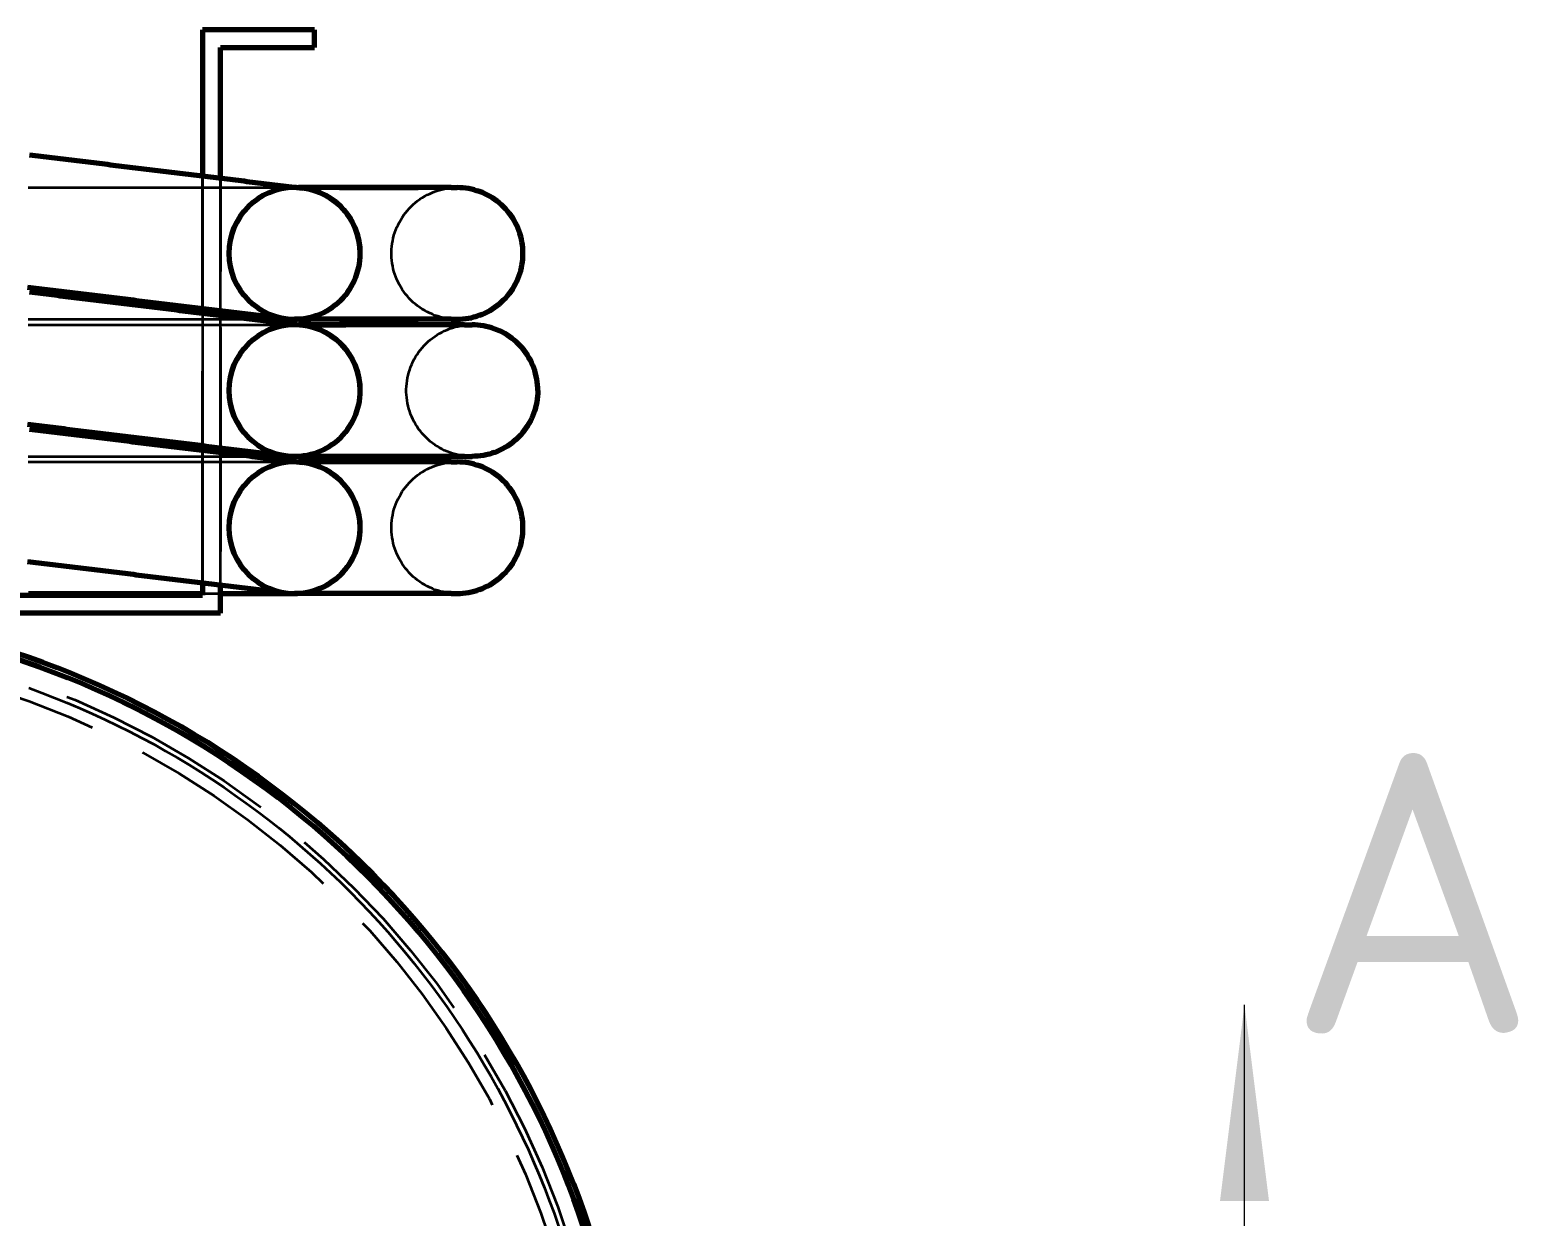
# Model space of a CAD drawing. Header units: millimetres. Extents: x 0 to 2382, y 0 to 420.
# Drawn here: x 168.29 to 194.89, y 148.81 to 170.01 of the extents above; entities that cross this region are included whole.
import ezdxf
from ezdxf.enums import TextEntityAlignment as Align

# ---------------------------------------------------------------- set-up
doc = ezdxf.new("R2010")
doc.units = ezdxf.units.MM
doc.linetypes.add('IRAM-E-TRAZOS', pattern=[5, 4, -1])
for name, color, linetype, lineweight in [('01-VISIBLE', 7, 'CONTINUOUS', 70), ('02-OCULTA', 4, 'IRAM-E-TRAZOS', 35), ('06-TEXTO', 7, 'CONTINUOUS', 25), ('08-FINA', 5, 'CONTINUOUS', 18)]:
    doc.layers.add(name, color=color, linetype=linetype, lineweight=lineweight)
doc.styles.add('ISO3098', font='isocpeur.ttf')

msp = doc.modelspace()

# ---------------------------------------------------------------- hatches: boundary and pattern name
at = {"layer": '08-FINA'}
h = msp.add_hatch(color=7, dxfattribs=at)
h.dxf.hatch_style = 1
h.paths.add_polyline_path([(190, 152.588), (189.563, 149.088), (190.438, 149.088)])

# ---------------------------------------------------------------- linework, layer by layer
at = {"layer": '01-VISIBLE'}
for p, q in [((173.38, 170.008), (171.38, 170.008)), ((171.38, 170.008), (171.38, 167.397)), ((173.38, 169.688), (173.38, 170.008)), ((171.7, 167.358), (171.7, 169.688)), ((171.7, 169.688), (173.38, 169.688)), ((173.097, 167.188), (173.314, 167.188)), ((173.314, 167.188), (173.097, 167.188)), ((173.831, 167.188), (175.235, 167.188)), ((175.235, 167.188), (173.831, 167.188)), ((175.822, 167.188), (175.753, 167.188)), ((171.38, 165.03), (171.38, 164.947)), ((171.7, 164.908), (171.7, 164.991)), ((173.094, 164.838), (173.314, 164.838)), ((173.314, 164.838), (173.094, 164.838)), ((173.326, 164.738), (173.107, 164.738)), ((173.831, 164.838), (175.235, 164.838)), ((175.235, 164.838), (173.831, 164.838)), ((175.41, 164.738), (173.944, 164.738)), ((175.822, 164.838), (175.753, 164.838)), ((176.065, 164.738), (176.028, 164.738)), ((171.38, 162.58), (171.38, 162.497)), ((171.7, 162.458), (171.7, 162.541)), ((173.314, 162.288), (173.097, 162.288)), ((173.326, 162.388), (173.107, 162.388)), ((175.235, 162.288), (173.831, 162.288)), ((175.41, 162.388), (173.944, 162.388)), ((175.822, 162.288), (175.753, 162.288)), ((176.065, 162.388), (176.028, 162.388)), ((171.38, 160.13), (171.38, 159.908)), ((154.62, 159.908), (171.38, 159.908)), ((154.62, 159.908), (171.38, 159.908)), ((171.7, 159.588), (171.7, 160.091)), ((173.314, 159.938), (173.094, 159.938)), ((175.235, 159.938), (173.831, 159.938)), ((175.822, 159.938), (175.753, 159.938)), ((171.7, 159.588), (164.755, 159.588))]:
    msp.add_line(p, q, dxfattribs=at)
for points in [[(168.292, 167.775), (168.341, 167.769), (168.391, 167.762), (168.441, 167.756), (168.491, 167.75), (168.54, 167.744), (168.59, 167.738), (168.64, 167.732), (168.69, 167.726), (168.739, 167.72), (168.789, 167.714), (168.839, 167.708), (168.889, 167.702), (168.938, 167.696), (168.988, 167.69), (169.038, 167.683), (169.088, 167.677), (169.137, 167.671), (169.187, 167.665), (169.237, 167.659), (169.287, 167.653), (169.336, 167.647), (169.386, 167.641), (169.436, 167.635), (169.486, 167.629), (169.535, 167.623), (169.585, 167.617), (169.635, 167.61), (169.685, 167.604), (169.734, 167.598), (169.784, 167.592), (169.834, 167.586), (169.884, 167.58), (169.933, 167.574), (169.983, 167.568), (170.033, 167.562), (170.083, 167.556), (170.132, 167.55), (170.182, 167.544), (170.232, 167.538), (170.282, 167.531), (170.331, 167.525), (170.381, 167.519), (170.431, 167.513), (170.481, 167.507), (170.531, 167.501), (170.58, 167.495), (170.63, 167.489), (170.68, 167.483), (170.73, 167.477), (170.779, 167.471), (170.829, 167.465), (170.879, 167.458), (170.929, 167.452), (170.978, 167.446), (171.028, 167.44), (171.078, 167.434), (171.128, 167.428), (171.177, 167.422), (171.227, 167.416), (171.277, 167.41), (171.327, 167.404), (171.376, 167.398), (171.426, 167.392), (171.476, 167.386), (171.526, 167.379), (171.575, 167.373), (171.625, 167.367), (171.675, 167.361), (171.725, 167.355), (171.774, 167.349), (171.824, 167.343), (171.874, 167.337), (171.924, 167.331), (171.973, 167.325), (172.023, 167.319), (172.073, 167.313), (172.123, 167.307), (172.172, 167.3), (172.222, 167.294), (172.272, 167.288), (172.322, 167.282), (172.371, 167.276), (172.421, 167.27), (172.471, 167.264), (172.521, 167.258), (172.57, 167.252), (172.62, 167.246), (172.67, 167.24), (172.72, 167.234), (172.769, 167.227), (172.819, 167.221), (172.869, 167.215), (172.919, 167.209), (172.968, 167.203), (173.018, 167.197), (173.068, 167.191), (173.118, 167.185), (173.168, 167.179)], [(173.831, 167.188), (173.78, 167.188), (173.728, 167.188), (173.676, 167.188), (173.624, 167.188), (173.573, 167.188), (173.521, 167.188), (173.469, 167.188), (173.417, 167.188), (173.366, 167.188), (173.314, 167.188)], [(175.753, 167.188), (175.701, 167.188), (175.649, 167.188), (175.598, 167.188), (175.546, 167.188), (175.494, 167.188), (175.442, 167.188), (175.391, 167.188), (175.339, 167.188), (175.287, 167.188), (175.235, 167.188)], [(175.822, 167.188), (175.84, 167.188), (175.858, 167.188), (175.877, 167.188), (175.895, 167.188), (175.913, 167.188), (175.932, 167.188)], [(177.107, 166.013), (177.105, 166.064), (177.102, 166.115), (177.096, 166.166), (177.089, 166.217), (177.079, 166.267), (177.067, 166.317), (177.052, 166.366), (177.036, 166.414), (177.017, 166.462), (176.996, 166.509), (176.974, 166.555), (176.949, 166.6), (176.923, 166.644), (176.894, 166.686), (176.864, 166.728), (176.832, 166.768), (176.798, 166.806), (176.762, 166.843), (176.725, 166.879), (176.687, 166.913), (176.647, 166.945), (176.605, 166.975), (176.563, 167.003), (176.519, 167.03), (176.474, 167.055), (176.428, 167.077), (176.381, 167.098), (176.333, 167.117), (176.285, 167.133), (176.236, 167.147), (176.186, 167.16), (176.136, 167.17), (176.085, 167.177), (176.034, 167.183), (175.983, 167.186), (175.932, 167.188)], [(175.932, 164.838), (175.983, 164.839), (176.034, 164.842), (176.085, 164.848), (176.136, 164.855), (176.186, 164.865), (176.236, 164.878), (176.285, 164.892), (176.333, 164.908), (176.381, 164.927), (176.428, 164.948), (176.474, 164.97), (176.519, 164.995), (176.563, 165.022), (176.605, 165.05), (176.647, 165.08), (176.687, 165.112), (176.725, 165.146), (176.762, 165.182), (176.798, 165.219), (176.832, 165.257), (176.864, 165.297), (176.894, 165.339), (176.923, 165.381), (176.949, 165.425), (176.974, 165.47), (176.996, 165.516), (177.017, 165.563), (177.036, 165.611), (177.052, 165.659), (177.067, 165.708), (177.079, 165.758), (177.089, 165.808), (177.096, 165.859), (177.102, 165.91), (177.105, 165.961), (177.107, 166.013)], [(168.255, 165.412), (168.305, 165.406), (168.355, 165.399), (168.405, 165.393), (168.454, 165.387), (168.504, 165.381), (168.554, 165.375), (168.604, 165.369), (168.653, 165.363), (168.703, 165.357), (168.753, 165.351), (168.803, 165.345), (168.852, 165.339), (168.902, 165.333), (168.952, 165.326), (169.002, 165.32), (169.051, 165.314), (169.101, 165.308), (169.151, 165.302), (169.201, 165.296), (169.25, 165.29), (169.3, 165.284), (169.35, 165.278), (169.4, 165.272), (169.449, 165.266), (169.499, 165.26), (169.549, 165.254), (169.599, 165.247), (169.648, 165.241), (169.698, 165.235), (169.748, 165.229), (169.798, 165.223), (169.847, 165.217), (169.897, 165.211), (169.947, 165.205), (169.997, 165.199), (170.046, 165.193), (170.096, 165.187), (170.146, 165.181), (170.196, 165.174), (170.245, 165.168), (170.295, 165.162), (170.345, 165.156), (170.395, 165.15), (170.444, 165.144), (170.494, 165.138), (170.544, 165.132), (170.594, 165.126), (170.644, 165.12), (170.693, 165.114), (170.743, 165.108), (170.793, 165.102), (170.843, 165.095), (170.892, 165.089), (170.942, 165.083), (170.992, 165.077), (171.042, 165.071), (171.091, 165.065), (171.141, 165.059), (171.191, 165.053), (171.241, 165.047), (171.29, 165.041), (171.34, 165.035), (171.39, 165.029), (171.44, 165.022), (171.489, 165.016), (171.539, 165.01), (171.589, 165.004), (171.639, 164.998), (171.688, 164.992), (171.738, 164.986), (171.788, 164.98), (171.838, 164.974), (171.887, 164.968), (171.937, 164.962), (171.987, 164.956), (172.037, 164.95), (172.086, 164.943), (172.136, 164.937), (172.186, 164.931), (172.236, 164.925), (172.285, 164.919), (172.335, 164.913), (172.385, 164.907), (172.435, 164.901), (172.484, 164.895), (172.534, 164.889), (172.584, 164.883), (172.634, 164.877), (172.683, 164.87), (172.733, 164.864), (172.783, 164.858), (172.833, 164.852), (172.882, 164.846)], [(168.292, 165.325), (168.341, 165.319), (168.391, 165.312), (168.441, 165.306), (168.491, 165.3), (168.54, 165.294), (168.59, 165.288), (168.64, 165.282), (168.69, 165.276), (168.739, 165.27), (168.789, 165.264), (168.839, 165.258), (168.889, 165.252), (168.938, 165.246), (168.988, 165.24), (169.038, 165.233), (169.088, 165.227), (169.137, 165.221), (169.187, 165.215), (169.237, 165.209), (169.287, 165.203), (169.336, 165.197), (169.386, 165.191), (169.436, 165.185), (169.486, 165.179), (169.535, 165.173), (169.585, 165.167), (169.635, 165.16), (169.685, 165.154), (169.734, 165.148), (169.784, 165.142), (169.834, 165.136), (169.884, 165.13), (169.933, 165.124), (169.983, 165.118), (170.033, 165.112), (170.083, 165.106), (170.132, 165.1), (170.182, 165.094), (170.232, 165.088), (170.282, 165.081), (170.331, 165.075), (170.381, 165.069), (170.431, 165.063), (170.481, 165.057), (170.531, 165.051), (170.58, 165.045), (170.63, 165.039), (170.68, 165.033), (170.73, 165.027), (170.779, 165.021), (170.829, 165.015), (170.879, 165.008), (170.929, 165.002), (170.978, 164.996), (171.028, 164.99), (171.078, 164.984), (171.128, 164.978), (171.177, 164.972), (171.227, 164.966), (171.277, 164.96), (171.327, 164.954), (171.376, 164.948), (171.426, 164.942), (171.476, 164.936), (171.526, 164.929), (171.575, 164.923), (171.625, 164.917), (171.675, 164.911), (171.725, 164.905), (171.774, 164.899), (171.824, 164.893), (171.874, 164.887), (171.924, 164.881), (171.973, 164.875), (172.023, 164.869), (172.073, 164.863), (172.123, 164.857), (172.172, 164.85), (172.222, 164.844), (172.272, 164.838), (172.322, 164.832), (172.371, 164.826), (172.421, 164.82), (172.471, 164.814), (172.521, 164.808), (172.57, 164.802), (172.62, 164.796), (172.67, 164.79), (172.72, 164.784), (172.769, 164.777), (172.819, 164.771), (172.869, 164.765), (172.919, 164.759), (172.968, 164.753), (173.018, 164.747), (173.068, 164.741), (173.118, 164.735), (173.168, 164.729)], [(172.278, 164.838), (172.332, 164.838), (172.385, 164.838), (172.438, 164.838), (172.492, 164.838), (172.545, 164.838), (172.598, 164.838), (172.652, 164.838), (172.705, 164.838), (172.758, 164.838), (172.812, 164.838), (172.865, 164.838), (172.918, 164.838), (172.972, 164.838), (173.025, 164.838)], [(173.094, 164.838), (173.082, 164.838), (173.071, 164.838), (173.059, 164.838), (173.048, 164.838), (173.036, 164.838), (173.025, 164.838)], [(173.107, 164.738), (173.105, 164.738), (173.104, 164.738), (173.102, 164.738), (173.1, 164.738), (173.098, 164.738), (173.097, 164.738)], [(173.831, 164.838), (173.78, 164.838), (173.728, 164.838), (173.676, 164.838), (173.624, 164.838), (173.573, 164.838), (173.521, 164.838), (173.469, 164.838), (173.417, 164.838), (173.366, 164.838), (173.314, 164.838)], [(173.326, 164.738), (173.377, 164.738), (173.429, 164.738), (173.48, 164.738), (173.532, 164.738), (173.583, 164.738), (173.635, 164.738), (173.686, 164.738), (173.738, 164.738), (173.789, 164.738), (173.841, 164.738), (173.892, 164.738), (173.944, 164.738)], [(173.944, 164.738), (173.892, 164.738), (173.841, 164.738), (173.789, 164.738), (173.738, 164.738), (173.686, 164.738), (173.635, 164.738), (173.583, 164.738), (173.532, 164.738), (173.48, 164.738), (173.429, 164.738), (173.377, 164.738), (173.326, 164.738)], [(175.753, 164.838), (175.701, 164.838), (175.649, 164.838), (175.598, 164.838), (175.546, 164.838), (175.494, 164.838), (175.442, 164.838), (175.391, 164.838), (175.339, 164.838), (175.287, 164.838), (175.235, 164.838)], [(176.028, 164.738), (175.977, 164.738), (175.925, 164.738), (175.874, 164.738), (175.822, 164.738), (175.771, 164.738), (175.719, 164.738), (175.668, 164.738), (175.616, 164.738), (175.565, 164.738), (175.513, 164.738), (175.462, 164.738), (175.41, 164.738)], [(175.822, 164.838), (175.84, 164.838), (175.858, 164.838), (175.877, 164.838), (175.895, 164.838), (175.913, 164.838), (175.932, 164.838)], [(175.822, 164.838), (175.84, 164.838), (175.858, 164.838), (175.877, 164.838), (175.895, 164.838), (175.913, 164.838), (175.932, 164.838)], [(176.065, 164.738), (176.087, 164.738), (176.109, 164.738), (176.131, 164.738), (176.153, 164.738), (176.175, 164.738), (176.197, 164.738)], [(177.372, 163.563), (177.371, 163.614), (177.367, 163.665), (177.362, 163.716), (177.354, 163.767), (177.344, 163.817), (177.332, 163.867), (177.318, 163.916), (177.301, 163.964), (177.282, 164.012), (177.262, 164.059), (177.239, 164.105), (177.214, 164.15), (177.188, 164.194), (177.159, 164.236), (177.129, 164.278), (177.097, 164.318), (177.063, 164.356), (177.028, 164.393), (176.991, 164.429), (176.952, 164.463), (176.912, 164.495), (176.871, 164.525), (176.828, 164.553), (176.784, 164.58), (176.739, 164.605), (176.693, 164.627), (176.647, 164.648), (176.599, 164.667), (176.55, 164.683), (176.501, 164.697), (176.451, 164.71), (176.401, 164.72), (176.35, 164.727), (176.299, 164.733), (176.248, 164.736), (176.197, 164.738)], [(177.372, 163.563), (177.371, 163.511), (177.367, 163.46), (177.362, 163.409), (177.354, 163.358), (177.344, 163.308), (177.332, 163.258), (177.318, 163.209), (177.301, 163.161), (177.282, 163.113), (177.262, 163.066), (177.239, 163.02), (177.214, 162.975), (177.188, 162.931), (177.159, 162.889), (177.129, 162.847), (177.097, 162.807), (177.063, 162.769), (177.028, 162.732), (176.991, 162.696), (176.952, 162.662), (176.912, 162.63), (176.871, 162.6), (176.828, 162.572), (176.784, 162.545), (176.739, 162.52), (176.693, 162.498), (176.647, 162.477), (176.599, 162.458), (176.55, 162.442), (176.501, 162.428), (176.451, 162.415), (176.401, 162.405), (176.35, 162.398), (176.299, 162.392), (176.248, 162.389), (176.197, 162.388)], [(168.255, 162.962), (168.305, 162.956), (168.355, 162.949), (168.405, 162.943), (168.454, 162.937), (168.504, 162.931), (168.554, 162.925), (168.604, 162.919), (168.653, 162.913), (168.703, 162.907), (168.753, 162.901), (168.803, 162.895), (168.852, 162.889), (168.902, 162.883), (168.952, 162.876), (169.002, 162.87), (169.051, 162.864), (169.101, 162.858), (169.151, 162.852), (169.201, 162.846), (169.25, 162.84), (169.3, 162.834), (169.35, 162.828), (169.4, 162.822), (169.449, 162.816), (169.499, 162.81), (169.549, 162.804), (169.599, 162.797), (169.648, 162.791), (169.698, 162.785), (169.748, 162.779), (169.798, 162.773), (169.847, 162.767), (169.897, 162.761), (169.947, 162.755), (169.997, 162.749), (170.046, 162.743), (170.096, 162.737), (170.146, 162.731), (170.196, 162.724), (170.245, 162.718), (170.295, 162.712), (170.345, 162.706), (170.395, 162.7), (170.444, 162.694), (170.494, 162.688), (170.544, 162.682), (170.594, 162.676), (170.644, 162.67), (170.693, 162.664), (170.743, 162.658), (170.793, 162.652), (170.843, 162.645), (170.892, 162.639), (170.942, 162.633), (170.992, 162.627), (171.042, 162.621), (171.091, 162.615), (171.141, 162.609), (171.191, 162.603), (171.241, 162.597), (171.29, 162.591), (171.34, 162.585), (171.39, 162.579), (171.44, 162.572), (171.489, 162.566), (171.539, 162.56), (171.589, 162.554), (171.639, 162.548), (171.688, 162.542), (171.738, 162.536), (171.788, 162.53), (171.838, 162.524), (171.887, 162.518), (171.937, 162.512), (171.987, 162.506), (172.037, 162.5), (172.086, 162.493), (172.136, 162.487), (172.186, 162.481), (172.236, 162.475), (172.285, 162.469), (172.335, 162.463), (172.385, 162.457), (172.435, 162.451), (172.484, 162.445), (172.534, 162.439), (172.584, 162.433), (172.634, 162.427), (172.683, 162.42), (172.733, 162.414), (172.783, 162.408), (172.833, 162.402), (172.882, 162.396)], [(168.292, 162.875), (168.341, 162.869), (168.391, 162.862), (168.441, 162.856), (168.491, 162.85), (168.54, 162.844), (168.59, 162.838), (168.64, 162.832), (168.69, 162.826), (168.739, 162.82), (168.789, 162.814), (168.839, 162.808), (168.889, 162.802), (168.938, 162.796), (168.988, 162.79), (169.038, 162.783), (169.088, 162.777), (169.137, 162.771), (169.187, 162.765), (169.237, 162.759), (169.287, 162.753), (169.336, 162.747), (169.386, 162.741), (169.436, 162.735), (169.486, 162.729), (169.535, 162.723), (169.585, 162.717), (169.635, 162.71), (169.685, 162.704), (169.734, 162.698), (169.784, 162.692), (169.834, 162.686), (169.884, 162.68), (169.933, 162.674), (169.983, 162.668), (170.033, 162.662), (170.083, 162.656), (170.132, 162.65), (170.182, 162.644), (170.232, 162.638), (170.282, 162.631), (170.331, 162.625), (170.381, 162.619), (170.431, 162.613), (170.481, 162.607), (170.531, 162.601), (170.58, 162.595), (170.63, 162.589), (170.68, 162.583), (170.73, 162.577), (170.779, 162.571), (170.829, 162.565), (170.879, 162.558), (170.929, 162.552), (170.978, 162.546), (171.028, 162.54), (171.078, 162.534), (171.128, 162.528), (171.177, 162.522), (171.227, 162.516), (171.277, 162.51), (171.327, 162.504), (171.376, 162.498), (171.426, 162.492), (171.476, 162.486), (171.526, 162.479), (171.575, 162.473), (171.625, 162.467), (171.675, 162.461), (171.725, 162.455), (171.774, 162.449), (171.824, 162.443), (171.874, 162.437), (171.924, 162.431), (171.973, 162.425), (172.023, 162.419), (172.073, 162.413), (172.123, 162.407), (172.172, 162.4), (172.222, 162.394), (172.272, 162.388), (172.322, 162.382), (172.371, 162.376), (172.421, 162.37), (172.471, 162.364), (172.521, 162.358), (172.57, 162.352), (172.62, 162.346), (172.67, 162.34), (172.72, 162.334), (172.769, 162.327), (172.819, 162.321), (172.869, 162.315), (172.919, 162.309), (172.968, 162.303), (173.018, 162.297), (173.068, 162.291), (173.118, 162.285), (173.168, 162.279)], [(172.278, 162.388), (172.332, 162.388), (172.385, 162.388), (172.438, 162.388), (172.492, 162.388), (172.545, 162.388), (172.598, 162.388), (172.652, 162.388), (172.705, 162.388), (172.758, 162.388), (172.812, 162.388), (172.865, 162.388), (172.918, 162.388), (172.972, 162.388), (173.025, 162.388)], [(173.107, 162.388), (173.094, 162.388), (173.08, 162.388), (173.066, 162.388), (173.052, 162.388), (173.039, 162.388), (173.025, 162.388)], [(173.831, 162.288), (173.78, 162.288), (173.728, 162.288), (173.676, 162.288), (173.624, 162.288), (173.573, 162.288), (173.521, 162.288), (173.469, 162.288), (173.417, 162.288), (173.366, 162.288), (173.314, 162.288)], [(173.326, 162.388), (173.377, 162.388), (173.429, 162.388), (173.48, 162.388), (173.532, 162.388), (173.583, 162.388), (173.635, 162.388), (173.686, 162.388), (173.738, 162.388), (173.789, 162.388), (173.841, 162.388), (173.892, 162.388), (173.944, 162.388)], [(173.944, 162.388), (173.892, 162.388), (173.841, 162.388), (173.789, 162.388), (173.738, 162.388), (173.686, 162.388), (173.635, 162.388), (173.583, 162.388), (173.532, 162.388), (173.48, 162.388), (173.429, 162.388), (173.377, 162.388), (173.326, 162.388)], [(175.753, 162.288), (175.701, 162.288), (175.649, 162.288), (175.598, 162.288), (175.546, 162.288), (175.494, 162.288), (175.442, 162.288), (175.391, 162.288), (175.339, 162.288), (175.287, 162.288), (175.235, 162.288)], [(176.028, 162.388), (175.977, 162.388), (175.925, 162.388), (175.874, 162.388), (175.822, 162.388), (175.771, 162.388), (175.719, 162.388), (175.668, 162.388), (175.616, 162.388), (175.565, 162.388), (175.513, 162.388), (175.462, 162.388), (175.41, 162.388)], [(175.822, 162.288), (175.84, 162.288), (175.858, 162.288), (175.877, 162.288), (175.895, 162.288), (175.913, 162.288), (175.932, 162.288)], [(177.107, 161.113), (177.105, 161.164), (177.102, 161.215), (177.096, 161.266), (177.089, 161.317), (177.079, 161.367), (177.067, 161.417), (177.052, 161.466), (177.036, 161.514), (177.017, 161.562), (176.996, 161.609), (176.974, 161.655), (176.949, 161.7), (176.923, 161.744), (176.894, 161.786), (176.864, 161.828), (176.832, 161.868), (176.798, 161.906), (176.762, 161.943), (176.725, 161.979), (176.687, 162.013), (176.647, 162.045), (176.605, 162.075), (176.563, 162.103), (176.519, 162.13), (176.474, 162.155), (176.428, 162.177), (176.381, 162.198), (176.333, 162.217), (176.285, 162.233), (176.236, 162.247), (176.186, 162.26), (176.136, 162.27), (176.085, 162.277), (176.034, 162.283), (175.983, 162.286), (175.932, 162.288)], [(176.065, 162.388), (176.087, 162.388), (176.109, 162.388), (176.131, 162.388), (176.153, 162.388), (176.175, 162.388), (176.197, 162.388)], [(175.932, 159.938), (175.983, 159.939), (176.034, 159.942), (176.085, 159.948), (176.136, 159.955), (176.186, 159.965), (176.236, 159.978), (176.285, 159.992), (176.333, 160.008), (176.381, 160.027), (176.428, 160.048), (176.474, 160.07), (176.519, 160.095), (176.563, 160.122), (176.605, 160.15), (176.647, 160.18), (176.687, 160.212), (176.725, 160.246), (176.762, 160.282), (176.798, 160.319), (176.832, 160.357), (176.864, 160.397), (176.894, 160.439), (176.923, 160.481), (176.949, 160.525), (176.974, 160.57), (176.996, 160.616), (177.017, 160.663), (177.036, 160.711), (177.052, 160.759), (177.067, 160.808), (177.079, 160.858), (177.089, 160.908), (177.096, 160.959), (177.102, 161.01), (177.105, 161.061), (177.107, 161.113)], [(168.255, 160.512), (168.305, 160.506), (168.355, 160.499), (168.405, 160.493), (168.454, 160.487), (168.504, 160.481), (168.554, 160.475), (168.604, 160.469), (168.653, 160.463), (168.703, 160.457), (168.753, 160.451), (168.803, 160.445), (168.852, 160.439), (168.902, 160.433), (168.952, 160.426), (169.002, 160.42), (169.051, 160.414), (169.101, 160.408), (169.151, 160.402), (169.201, 160.396), (169.25, 160.39), (169.3, 160.384), (169.35, 160.378), (169.4, 160.372), (169.449, 160.366), (169.499, 160.36), (169.549, 160.354), (169.599, 160.347), (169.648, 160.341), (169.698, 160.335), (169.748, 160.329), (169.798, 160.323), (169.847, 160.317), (169.897, 160.311), (169.947, 160.305), (169.997, 160.299), (170.046, 160.293), (170.096, 160.287), (170.146, 160.281), (170.196, 160.274), (170.245, 160.268), (170.295, 160.262), (170.345, 160.256), (170.395, 160.25), (170.444, 160.244), (170.494, 160.238), (170.544, 160.232), (170.594, 160.226), (170.644, 160.22), (170.693, 160.214), (170.743, 160.208), (170.793, 160.202), (170.843, 160.195), (170.892, 160.189), (170.942, 160.183), (170.992, 160.177), (171.042, 160.171), (171.091, 160.165), (171.141, 160.159), (171.191, 160.153), (171.241, 160.147), (171.29, 160.141), (171.34, 160.135), (171.39, 160.129), (171.44, 160.122), (171.489, 160.116), (171.539, 160.11), (171.589, 160.104), (171.639, 160.098), (171.688, 160.092), (171.738, 160.086), (171.788, 160.08), (171.838, 160.074), (171.887, 160.068), (171.937, 160.062), (171.987, 160.056), (172.037, 160.05), (172.086, 160.043), (172.136, 160.037), (172.186, 160.031), (172.236, 160.025), (172.285, 160.019), (172.335, 160.013), (172.385, 160.007), (172.435, 160.001), (172.484, 159.995), (172.534, 159.989), (172.584, 159.983), (172.634, 159.977), (172.683, 159.97), (172.733, 159.964), (172.783, 159.958), (172.833, 159.952), (172.882, 159.946)], [(168.269, 159.938), (168.319, 159.938), (168.369, 159.938), (168.419, 159.938), (168.469, 159.938), (168.52, 159.938), (168.57, 159.938), (168.62, 159.938), (168.67, 159.938), (168.72, 159.938), (168.771, 159.938), (168.821, 159.938), (168.871, 159.938), (168.921, 159.938), (168.971, 159.938), (169.021, 159.938), (169.072, 159.938), (169.122, 159.938), (169.172, 159.938), (169.222, 159.938), (169.272, 159.938), (169.323, 159.938), (169.373, 159.938), (169.423, 159.938), (169.473, 159.938), (169.523, 159.938), (169.573, 159.938), (169.624, 159.938), (169.674, 159.938), (169.724, 159.938), (169.774, 159.938), (169.824, 159.938), (169.875, 159.938), (169.925, 159.938), (169.975, 159.938), (170.025, 159.938), (170.075, 159.938), (170.125, 159.938), (170.176, 159.938), (170.226, 159.938), (170.276, 159.938), (170.326, 159.938), (170.376, 159.938), (170.427, 159.938), (170.477, 159.938), (170.527, 159.938), (170.577, 159.938), (170.627, 159.938), (170.677, 159.938), (170.728, 159.938), (170.778, 159.938), (170.828, 159.938), (170.878, 159.938), (170.928, 159.938), (170.979, 159.938), (171.029, 159.938), (171.079, 159.938), (171.129, 159.938), (171.179, 159.938), (171.229, 159.938), (171.28, 159.938), (171.33, 159.938), (171.38, 159.938)], [(171.7, 159.938), (171.751, 159.938), (171.802, 159.938), (171.853, 159.938), (171.904, 159.938), (171.955, 159.938), (172.006, 159.938), (172.057, 159.938), (172.108, 159.938), (172.159, 159.938), (172.21, 159.938), (172.261, 159.938), (172.312, 159.938), (172.363, 159.938), (172.413, 159.938), (172.464, 159.938), (172.515, 159.938), (172.566, 159.938), (172.617, 159.938), (172.668, 159.938), (172.719, 159.938), (172.77, 159.938), (172.821, 159.938), (172.872, 159.938), (172.923, 159.938), (172.974, 159.938), (173.025, 159.938)], [(173.094, 159.938), (173.082, 159.938), (173.071, 159.938), (173.059, 159.938), (173.048, 159.938), (173.036, 159.938), (173.025, 159.938)], [(173.831, 159.938), (173.78, 159.938), (173.728, 159.938), (173.676, 159.938), (173.624, 159.938), (173.573, 159.938), (173.521, 159.938), (173.469, 159.938), (173.417, 159.938), (173.366, 159.938), (173.314, 159.938)], [(175.753, 159.938), (175.701, 159.938), (175.649, 159.938), (175.598, 159.938), (175.546, 159.938), (175.494, 159.938), (175.442, 159.938), (175.391, 159.938), (175.339, 159.938), (175.287, 159.938), (175.235, 159.938)], [(175.822, 159.938), (175.84, 159.938), (175.858, 159.938), (175.877, 159.938), (175.895, 159.938), (175.913, 159.938), (175.932, 159.938)], [(175.822, 159.938), (175.84, 159.938), (175.858, 159.938), (175.877, 159.938), (175.895, 159.938), (175.913, 159.938), (175.932, 159.938)]]:
    msp.add_lwpolyline(points, dxfattribs=at)
for centre, radius, start, end in [((173.025, 166.013), 1.175, 90, -90), ((173.025, 166.013), 1.175, 90, -90), ((173.025, 166.013), 1.175, 88.3243, 90), ((173.025, 166.013), 1.175, 0, 90), ((173.025, 166.013), 1.175, 83.0333, 83.0355), ((173.025, 166.013), 1.175, 0, 83.0333), ((173.025, 166.013), 1.175, 180, -90), ((173.025, 166.013), 1.175, -96.9667, 0), ((173.025, 163.563), 1.175, 90, -90), ((173.025, 163.563), 1.175, 90, -90), ((173.025, 166.013), 1.175, -96.9689, -96.9667), ((173.025, 163.563), 1.175, 87.9908, 90), ((173.025, 163.563), 1.175, 0, 90), ((173.025, 163.563), 1.175, 83.0333, 83.0355), ((173.025, 163.563), 1.175, 0, 83.0333), ((173.025, 163.563), 1.175, 180, -90), ((173.025, 163.563), 1.175, -96.9667, 0), ((173.025, 161.113), 1.175, 90, -90), ((173.025, 161.113), 1.175, 90, -90), ((173.025, 163.563), 1.175, -96.9689, -96.9667), ((173.025, 161.113), 1.175, 88.3243, 90), ((173.025, 161.113), 1.175, 0, 90), ((173.025, 161.113), 1.175, 83.0333, 83.0355), ((173.025, 161.113), 1.175, 0, 83.0333), ((173.025, 161.113), 1.175, 180, -90), ((173.025, 161.113), 1.175, -96.9667, 0), ((173.025, 161.113), 1.175, -90, 0), ((173.025, 161.113), 1.175, -96.9689, -96.9667), ((163, 143.588), 16.096, 0, 122.326), ((163, 143.588), 16, 0, 122.5153)]:
    msp.add_arc(centre, radius, start, end, dxfattribs=at)
at = {"layer": '02-OCULTA'}
for p, q in [((171.38, 159.908), (171.38, 170.008)), ((171.38, 170.008), (173.38, 170.008)), ((173.38, 170.008), (171.38, 170.008)), ((171.38, 170.008), (171.38, 159.908)), ((171.38, 159.908), (171.38, 170.008)), ((171.38, 170.008), (173.38, 170.008)), ((173.38, 169.688), (173.38, 170.008)), ((173.38, 169.688), (173.38, 170.008)), ((173.38, 169.688), (173.38, 170.008)), ((171.7, 169.688), (173.38, 169.688)), ((171.7, 169.688), (171.7, 159.588)), ((171.7, 159.588), (171.7, 169.688)), ((171.7, 169.688), (173.38, 169.688)), ((171.7, 169.688), (173.38, 169.688)), ((171.7, 169.688), (171.7, 159.588)), ((171.38, 167.397), (171.38, 165.03)), ((171.7, 164.991), (171.7, 167.358)), ((173.094, 167.188), (173.097, 167.188)), ((173.097, 167.188), (173.094, 167.188)), ((175.753, 167.188), (175.822, 167.188)), ((171.38, 164.947), (171.38, 162.58)), ((171.7, 162.541), (171.7, 164.908)), ((173.107, 164.738), (173.326, 164.738)), ((173.944, 164.738), (175.41, 164.738)), ((175.753, 164.838), (175.822, 164.838)), ((176.028, 164.738), (176.065, 164.738)), ((171.38, 162.497), (171.38, 160.13)), ((171.7, 160.091), (171.7, 162.458)), ((173.094, 162.288), (173.314, 162.288)), ((173.097, 162.288), (173.094, 162.288)), ((173.107, 162.388), (173.326, 162.388)), ((173.831, 162.288), (175.235, 162.288)), ((173.944, 162.388), (175.41, 162.388)), ((175.753, 162.288), (175.822, 162.288)), ((176.028, 162.388), (176.065, 162.388)), ((154.62, 159.908), (171.38, 159.908)), ((154.62, 159.908), (171.38, 159.908)), ((173.094, 159.938), (173.314, 159.938)), ((173.831, 159.938), (175.235, 159.938)), ((175.753, 159.938), (175.822, 159.938)), ((154.3, 159.588), (171.7, 159.588)), ((171.7, 159.588), (154.3, 159.588)), ((154.3, 159.588), (171.7, 159.588))]:
    msp.add_line(p, q, dxfattribs=at)
for points in [[(168.263, 167.188), (168.313, 167.188), (168.363, 167.188), (168.414, 167.188), (168.464, 167.188), (168.514, 167.188), (168.564, 167.188), (168.614, 167.188), (168.664, 167.188), (168.714, 167.188), (168.764, 167.188), (168.815, 167.188), (168.865, 167.188), (168.915, 167.188), (168.965, 167.188), (169.015, 167.188), (169.065, 167.188), (169.115, 167.188), (169.165, 167.188), (169.216, 167.188), (169.266, 167.188), (169.316, 167.188), (169.366, 167.188), (169.416, 167.188), (169.466, 167.188), (169.516, 167.188), (169.566, 167.188), (169.617, 167.188), (169.667, 167.188), (169.717, 167.188), (169.767, 167.188), (169.817, 167.188), (169.867, 167.188), (169.917, 167.188), (169.967, 167.188), (170.018, 167.188), (170.068, 167.188), (170.118, 167.188), (170.168, 167.188), (170.218, 167.188), (170.268, 167.188), (170.318, 167.188), (170.368, 167.188), (170.419, 167.188), (170.469, 167.188), (170.519, 167.188), (170.569, 167.188), (170.619, 167.188), (170.669, 167.188), (170.719, 167.188), (170.769, 167.188), (170.82, 167.188), (170.87, 167.188), (170.92, 167.188), (170.97, 167.188), (171.02, 167.188), (171.07, 167.188), (171.12, 167.188), (171.17, 167.188), (171.221, 167.188), (171.271, 167.188), (171.321, 167.188), (171.371, 167.188), (171.421, 167.188), (171.471, 167.188), (171.521, 167.188), (171.571, 167.188), (171.622, 167.188), (171.672, 167.188), (171.722, 167.188), (171.772, 167.188), (171.822, 167.188), (171.872, 167.188), (171.922, 167.188), (171.972, 167.188), (172.023, 167.188), (172.073, 167.188), (172.123, 167.188), (172.173, 167.188), (172.223, 167.188), (172.273, 167.188), (172.323, 167.188), (172.373, 167.188), (172.424, 167.188), (172.474, 167.188), (172.524, 167.188), (172.574, 167.188), (172.624, 167.188), (172.674, 167.188), (172.724, 167.188), (172.774, 167.188), (172.825, 167.188), (172.875, 167.188), (172.925, 167.188), (172.975, 167.188), (173.025, 167.188)], [(173.094, 167.188), (173.082, 167.188), (173.071, 167.188), (173.059, 167.188), (173.048, 167.188), (173.036, 167.188), (173.025, 167.188)], [(173.094, 167.188), (173.082, 167.188), (173.071, 167.188), (173.059, 167.188), (173.048, 167.188), (173.036, 167.188), (173.025, 167.188)], [(173.314, 167.188), (173.366, 167.188), (173.417, 167.188), (173.469, 167.188), (173.521, 167.188), (173.573, 167.188), (173.624, 167.188), (173.676, 167.188), (173.728, 167.188), (173.78, 167.188), (173.831, 167.188)], [(175.932, 164.838), (175.881, 164.839), (175.831, 164.842), (175.78, 164.847), (175.73, 164.855), (175.681, 164.865), (175.632, 164.876), (175.583, 164.89), (175.535, 164.906), (175.488, 164.925), (175.441, 164.945), (175.396, 164.967), (175.351, 164.991), (175.308, 165.017), (175.266, 165.044), (175.225, 165.074), (175.185, 165.105), (175.147, 165.138), (175.11, 165.173), (175.074, 165.209), (175.041, 165.247), (175.008, 165.286), (174.978, 165.326), (174.949, 165.368), (174.922, 165.41), (174.898, 165.454), (174.874, 165.499), (174.853, 165.545), (174.834, 165.592), (174.817, 165.64), (174.802, 165.688), (174.789, 165.737), (174.779, 165.786), (174.77, 165.836), (174.763, 165.886), (174.759, 165.937), (174.757, 165.987), (174.757, 166.038), (174.759, 166.088), (174.763, 166.139), (174.77, 166.189), (174.779, 166.239), (174.789, 166.288), (174.802, 166.337), (174.817, 166.385), (174.834, 166.433), (174.853, 166.48), (174.874, 166.526), (174.898, 166.571), (174.922, 166.615), (174.949, 166.657), (174.978, 166.699), (175.008, 166.739), (175.041, 166.778), (175.074, 166.816), (175.11, 166.852), (175.147, 166.887), (175.185, 166.92), (175.225, 166.951), (175.266, 166.981), (175.308, 167.008), (175.351, 167.034), (175.396, 167.058), (175.441, 167.08), (175.488, 167.1), (175.535, 167.119), (175.583, 167.135), (175.632, 167.149), (175.681, 167.16), (175.73, 167.17), (175.78, 167.178), (175.831, 167.183), (175.881, 167.186), (175.932, 167.188)], [(175.235, 167.188), (175.287, 167.188), (175.339, 167.188), (175.391, 167.188), (175.442, 167.188), (175.494, 167.188), (175.546, 167.188), (175.598, 167.188), (175.649, 167.188), (175.701, 167.188), (175.753, 167.188)], [(175.822, 167.188), (175.84, 167.188), (175.858, 167.188), (175.877, 167.188), (175.895, 167.188), (175.913, 167.188), (175.932, 167.188)], [(168.263, 164.738), (168.313, 164.738), (168.363, 164.738), (168.414, 164.738), (168.464, 164.738), (168.514, 164.738), (168.564, 164.738), (168.614, 164.738), (168.664, 164.738), (168.714, 164.738), (168.764, 164.738), (168.815, 164.738), (168.865, 164.738), (168.915, 164.738), (168.965, 164.738), (169.015, 164.738), (169.065, 164.738), (169.115, 164.738), (169.165, 164.738), (169.216, 164.738), (169.266, 164.738), (169.316, 164.738), (169.366, 164.738), (169.416, 164.738), (169.466, 164.738), (169.516, 164.738), (169.566, 164.738), (169.617, 164.738), (169.667, 164.738), (169.717, 164.738), (169.767, 164.738), (169.817, 164.738), (169.867, 164.738), (169.917, 164.738), (169.967, 164.738), (170.018, 164.738), (170.068, 164.738), (170.118, 164.738), (170.168, 164.738), (170.218, 164.738), (170.268, 164.738), (170.318, 164.738), (170.368, 164.738), (170.419, 164.738), (170.469, 164.738), (170.519, 164.738), (170.569, 164.738), (170.619, 164.738), (170.669, 164.738), (170.719, 164.738), (170.769, 164.738), (170.82, 164.738), (170.87, 164.738), (170.92, 164.738), (170.97, 164.738), (171.02, 164.738), (171.07, 164.738), (171.12, 164.738), (171.17, 164.738), (171.221, 164.738), (171.271, 164.738), (171.321, 164.738), (171.371, 164.738), (171.421, 164.738), (171.471, 164.738), (171.521, 164.738), (171.571, 164.738), (171.622, 164.738), (171.672, 164.738), (171.722, 164.738), (171.772, 164.738), (171.822, 164.738), (171.872, 164.738), (171.922, 164.738), (171.972, 164.738), (172.023, 164.738), (172.073, 164.738), (172.123, 164.738), (172.173, 164.738), (172.223, 164.738), (172.273, 164.738), (172.323, 164.738), (172.373, 164.738), (172.424, 164.738), (172.474, 164.738), (172.524, 164.738), (172.574, 164.738), (172.624, 164.738), (172.674, 164.738), (172.724, 164.738), (172.774, 164.738), (172.825, 164.738), (172.875, 164.738), (172.925, 164.738), (172.975, 164.738), (173.025, 164.738)], [(168.266, 164.838), (168.316, 164.838), (168.366, 164.838), (168.416, 164.838), (168.467, 164.838), (168.517, 164.838), (168.567, 164.838), (168.617, 164.838), (168.667, 164.838), (168.717, 164.838), (168.767, 164.838), (168.818, 164.838), (168.868, 164.838), (168.918, 164.838), (168.968, 164.838), (169.018, 164.838), (169.068, 164.838), (169.119, 164.838), (169.169, 164.838), (169.219, 164.838), (169.269, 164.838), (169.319, 164.838), (169.369, 164.838), (169.419, 164.838), (169.47, 164.838), (169.52, 164.838), (169.57, 164.838), (169.62, 164.838), (169.67, 164.838), (169.72, 164.838), (169.771, 164.838), (169.821, 164.838), (169.871, 164.838), (169.921, 164.838), (169.971, 164.838), (170.021, 164.838), (170.071, 164.838), (170.122, 164.838), (170.172, 164.838), (170.222, 164.838), (170.272, 164.838), (170.322, 164.838), (170.372, 164.838), (170.422, 164.838), (170.473, 164.838), (170.523, 164.838), (170.573, 164.838), (170.623, 164.838), (170.673, 164.838), (170.723, 164.838), (170.774, 164.838), (170.824, 164.838), (170.874, 164.838), (170.924, 164.838), (170.974, 164.838), (171.024, 164.838), (171.074, 164.838), (171.125, 164.838), (171.175, 164.838), (171.225, 164.838), (171.275, 164.838), (171.325, 164.838), (171.375, 164.838), (171.426, 164.838), (171.476, 164.838), (171.526, 164.838), (171.576, 164.838), (171.626, 164.838), (171.676, 164.838), (171.726, 164.838), (171.777, 164.838), (171.827, 164.838), (171.877, 164.838), (171.927, 164.838), (171.977, 164.838), (172.027, 164.838), (172.078, 164.838), (172.128, 164.838), (172.178, 164.838), (172.228, 164.838), (172.278, 164.838)], [(173.094, 164.838), (173.082, 164.838), (173.071, 164.838), (173.059, 164.838), (173.048, 164.838), (173.036, 164.838), (173.025, 164.838)], [(173.107, 164.738), (173.094, 164.738), (173.08, 164.738), (173.066, 164.738), (173.052, 164.738), (173.039, 164.738), (173.025, 164.738)], [(173.097, 164.738), (173.085, 164.738), (173.073, 164.738), (173.061, 164.738), (173.049, 164.738), (173.037, 164.738), (173.025, 164.738)], [(173.314, 164.838), (173.366, 164.838), (173.417, 164.838), (173.469, 164.838), (173.521, 164.838), (173.573, 164.838), (173.624, 164.838), (173.676, 164.838), (173.728, 164.838), (173.78, 164.838), (173.831, 164.838)], [(176.197, 162.388), (176.146, 162.389), (176.096, 162.392), (176.046, 162.397), (175.996, 162.405), (175.946, 162.415), (175.897, 162.426), (175.848, 162.44), (175.8, 162.456), (175.753, 162.475), (175.707, 162.495), (175.661, 162.517), (175.617, 162.541), (175.573, 162.567), (175.531, 162.594), (175.49, 162.624), (175.45, 162.655), (175.412, 162.688), (175.375, 162.723), (175.34, 162.759), (175.306, 162.797), (175.274, 162.836), (175.243, 162.876), (175.215, 162.918), (175.188, 162.96), (175.163, 163.004), (175.14, 163.049), (175.119, 163.095), (175.1, 163.142), (175.083, 163.19), (175.068, 163.238), (175.055, 163.287), (175.044, 163.336), (175.035, 163.386), (175.029, 163.436), (175.024, 163.487), (175.022, 163.537), (175.022, 163.588), (175.024, 163.638), (175.029, 163.689), (175.035, 163.739), (175.044, 163.789), (175.055, 163.838), (175.068, 163.887), (175.083, 163.935), (175.1, 163.983), (175.119, 164.03), (175.14, 164.076), (175.163, 164.121), (175.188, 164.165), (175.215, 164.207), (175.243, 164.249), (175.274, 164.289), (175.306, 164.328), (175.34, 164.366), (175.375, 164.402), (175.412, 164.437), (175.45, 164.47), (175.49, 164.501), (175.531, 164.531), (175.573, 164.558), (175.617, 164.584), (175.661, 164.608), (175.707, 164.63), (175.753, 164.65), (175.8, 164.669), (175.848, 164.685), (175.897, 164.699), (175.946, 164.71), (175.996, 164.72), (176.046, 164.728), (176.096, 164.733), (176.146, 164.736), (176.197, 164.738)], [(175.235, 164.838), (175.287, 164.838), (175.339, 164.838), (175.391, 164.838), (175.442, 164.838), (175.494, 164.838), (175.546, 164.838), (175.598, 164.838), (175.649, 164.838), (175.701, 164.838), (175.753, 164.838)], [(175.41, 164.738), (175.462, 164.738), (175.513, 164.738), (175.565, 164.738), (175.616, 164.738), (175.668, 164.738), (175.719, 164.738), (175.771, 164.738), (175.822, 164.738), (175.874, 164.738), (175.925, 164.738), (175.977, 164.738), (176.028, 164.738)], [(176.065, 164.738), (176.087, 164.738), (176.109, 164.738), (176.131, 164.738), (176.153, 164.738), (176.175, 164.738), (176.197, 164.738)], [(168.263, 162.288), (168.313, 162.288), (168.363, 162.288), (168.414, 162.288), (168.464, 162.288), (168.514, 162.288), (168.564, 162.288), (168.614, 162.288), (168.664, 162.288), (168.714, 162.288), (168.764, 162.288), (168.815, 162.288), (168.865, 162.288), (168.915, 162.288), (168.965, 162.288), (169.015, 162.288), (169.065, 162.288), (169.115, 162.288), (169.165, 162.288), (169.216, 162.288), (169.266, 162.288), (169.316, 162.288), (169.366, 162.288), (169.416, 162.288), (169.466, 162.288), (169.516, 162.288), (169.566, 162.288), (169.617, 162.288), (169.667, 162.288), (169.717, 162.288), (169.767, 162.288), (169.817, 162.288), (169.867, 162.288), (169.917, 162.288), (169.967, 162.288), (170.018, 162.288), (170.068, 162.288), (170.118, 162.288), (170.168, 162.288), (170.218, 162.288), (170.268, 162.288), (170.318, 162.288), (170.368, 162.288), (170.419, 162.288), (170.469, 162.288), (170.519, 162.288), (170.569, 162.288), (170.619, 162.288), (170.669, 162.288), (170.719, 162.288), (170.769, 162.288), (170.82, 162.288), (170.87, 162.288), (170.92, 162.288), (170.97, 162.288), (171.02, 162.288), (171.07, 162.288), (171.12, 162.288), (171.17, 162.288), (171.221, 162.288), (171.271, 162.288), (171.321, 162.288), (171.371, 162.288), (171.421, 162.288), (171.471, 162.288), (171.521, 162.288), (171.571, 162.288), (171.622, 162.288), (171.672, 162.288), (171.722, 162.288), (171.772, 162.288), (171.822, 162.288), (171.872, 162.288), (171.922, 162.288), (171.972, 162.288), (172.023, 162.288), (172.073, 162.288), (172.123, 162.288), (172.173, 162.288), (172.223, 162.288), (172.273, 162.288), (172.323, 162.288), (172.373, 162.288), (172.424, 162.288), (172.474, 162.288), (172.524, 162.288), (172.574, 162.288), (172.624, 162.288), (172.674, 162.288), (172.724, 162.288), (172.774, 162.288), (172.825, 162.288), (172.875, 162.288), (172.925, 162.288), (172.975, 162.288), (173.025, 162.288)], [(168.266, 162.388), (168.316, 162.388), (168.366, 162.388), (168.416, 162.388), (168.467, 162.388), (168.517, 162.388), (168.567, 162.388), (168.617, 162.388), (168.667, 162.388), (168.717, 162.388), (168.767, 162.388), (168.818, 162.388), (168.868, 162.388), (168.918, 162.388), (168.968, 162.388), (169.018, 162.388), (169.068, 162.388), (169.119, 162.388), (169.169, 162.388), (169.219, 162.388), (169.269, 162.388), (169.319, 162.388), (169.369, 162.388), (169.419, 162.388), (169.47, 162.388), (169.52, 162.388), (169.57, 162.388), (169.62, 162.388), (169.67, 162.388), (169.72, 162.388), (169.771, 162.388), (169.821, 162.388), (169.871, 162.388), (169.921, 162.388), (169.971, 162.388), (170.021, 162.388), (170.071, 162.388), (170.122, 162.388), (170.172, 162.388), (170.222, 162.388), (170.272, 162.388), (170.322, 162.388), (170.372, 162.388), (170.422, 162.388), (170.473, 162.388), (170.523, 162.388), (170.573, 162.388), (170.623, 162.388), (170.673, 162.388), (170.723, 162.388), (170.774, 162.388), (170.824, 162.388), (170.874, 162.388), (170.924, 162.388), (170.974, 162.388), (171.024, 162.388), (171.074, 162.388), (171.125, 162.388), (171.175, 162.388), (171.225, 162.388), (171.275, 162.388), (171.325, 162.388), (171.375, 162.388), (171.426, 162.388), (171.476, 162.388), (171.526, 162.388), (171.576, 162.388), (171.626, 162.388), (171.676, 162.388), (171.726, 162.388), (171.777, 162.388), (171.827, 162.388), (171.877, 162.388), (171.927, 162.388), (171.977, 162.388), (172.027, 162.388), (172.078, 162.388), (172.128, 162.388), (172.178, 162.388), (172.228, 162.388), (172.278, 162.388)], [(173.107, 162.388), (173.094, 162.388), (173.08, 162.388), (173.066, 162.388), (173.052, 162.388), (173.039, 162.388), (173.025, 162.388)], [(173.094, 162.288), (173.082, 162.288), (173.071, 162.288), (173.059, 162.288), (173.048, 162.288), (173.036, 162.288), (173.025, 162.288)], [(173.094, 162.288), (173.082, 162.288), (173.071, 162.288), (173.059, 162.288), (173.048, 162.288), (173.036, 162.288), (173.025, 162.288)], [(173.314, 162.288), (173.366, 162.288), (173.417, 162.288), (173.469, 162.288), (173.521, 162.288), (173.573, 162.288), (173.624, 162.288), (173.676, 162.288), (173.728, 162.288), (173.78, 162.288), (173.831, 162.288)], [(175.932, 159.938), (175.881, 159.939), (175.831, 159.942), (175.78, 159.947), (175.73, 159.955), (175.681, 159.965), (175.632, 159.976), (175.583, 159.99), (175.535, 160.006), (175.488, 160.025), (175.441, 160.045), (175.396, 160.067), (175.351, 160.091), (175.308, 160.117), (175.266, 160.144), (175.225, 160.174), (175.185, 160.205), (175.147, 160.238), (175.11, 160.273), (175.074, 160.309), (175.041, 160.347), (175.008, 160.386), (174.978, 160.426), (174.949, 160.468), (174.922, 160.51), (174.898, 160.554), (174.874, 160.599), (174.853, 160.645), (174.834, 160.692), (174.817, 160.74), (174.802, 160.788), (174.789, 160.837), (174.779, 160.886), (174.77, 160.936), (174.763, 160.986), (174.759, 161.037), (174.757, 161.087), (174.757, 161.138), (174.759, 161.188), (174.763, 161.239), (174.77, 161.289), (174.779, 161.339), (174.789, 161.388), (174.802, 161.437), (174.817, 161.485), (174.834, 161.533), (174.853, 161.58), (174.874, 161.626), (174.898, 161.671), (174.922, 161.715), (174.949, 161.757), (174.978, 161.799), (175.008, 161.839), (175.041, 161.878), (175.074, 161.916), (175.11, 161.952), (175.147, 161.987), (175.185, 162.02), (175.225, 162.051), (175.266, 162.081), (175.308, 162.108), (175.351, 162.134), (175.396, 162.158), (175.441, 162.18), (175.488, 162.2), (175.535, 162.219), (175.583, 162.235), (175.632, 162.249), (175.681, 162.26), (175.73, 162.27), (175.78, 162.278), (175.831, 162.283), (175.881, 162.286), (175.932, 162.288)], [(175.235, 162.288), (175.287, 162.288), (175.339, 162.288), (175.391, 162.288), (175.442, 162.288), (175.494, 162.288), (175.546, 162.288), (175.598, 162.288), (175.649, 162.288), (175.701, 162.288), (175.753, 162.288)], [(175.41, 162.388), (175.462, 162.388), (175.513, 162.388), (175.565, 162.388), (175.616, 162.388), (175.668, 162.388), (175.719, 162.388), (175.771, 162.388), (175.822, 162.388), (175.874, 162.388), (175.925, 162.388), (175.977, 162.388), (176.028, 162.388)], [(175.822, 162.288), (175.84, 162.288), (175.858, 162.288), (175.877, 162.288), (175.895, 162.288), (175.913, 162.288), (175.932, 162.288)], [(176.065, 162.388), (176.087, 162.388), (176.109, 162.388), (176.131, 162.388), (176.153, 162.388), (176.175, 162.388), (176.197, 162.388)], [(171.38, 159.938), (171.433, 159.938), (171.487, 159.938), (171.54, 159.938), (171.593, 159.938), (171.647, 159.938), (171.7, 159.938)], [(173.094, 159.938), (173.082, 159.938), (173.071, 159.938), (173.059, 159.938), (173.048, 159.938), (173.036, 159.938), (173.025, 159.938)], [(173.314, 159.938), (173.366, 159.938), (173.417, 159.938), (173.469, 159.938), (173.521, 159.938), (173.573, 159.938), (173.624, 159.938), (173.676, 159.938), (173.728, 159.938), (173.78, 159.938), (173.831, 159.938)], [(175.235, 159.938), (175.287, 159.938), (175.339, 159.938), (175.391, 159.938), (175.442, 159.938), (175.494, 159.938), (175.546, 159.938), (175.598, 159.938), (175.649, 159.938), (175.701, 159.938), (175.753, 159.938)], [(168.279, 158.25), (168.509, 158.165), (168.737, 158.077), (168.964, 157.985), (169.189, 157.89), (169.413, 157.791), (169.635, 157.688), (169.856, 157.582), (170.075, 157.473), (170.292, 157.36), (170.508, 157.244), (170.721, 157.124), (170.933, 157.001), (171.143, 156.875), (171.35, 156.746), (171.556, 156.613), (171.76, 156.477), (171.961, 156.338), (172.16, 156.195), (172.357, 156.05), (172.552, 155.902), (172.744, 155.75), (172.934, 155.595), (173.121, 155.438), (173.306, 155.277), (173.488, 155.114), (173.668, 154.948), (173.845, 154.779), (174.02, 154.607), (174.191, 154.433), (174.36, 154.256), (174.527, 154.076), (174.69, 153.894), (174.85, 153.709), (175.008, 153.521), (175.162, 153.331), (175.314, 153.139), (175.462, 152.945), (175.608, 152.748), (175.75, 152.548), (175.889, 152.347), (176.025, 152.143), (176.158, 151.938), (176.287, 151.73), (176.414, 151.52), (176.537, 151.309), (176.656, 151.095), (176.772, 150.88), (176.885, 150.662), (176.994, 150.443), (177.1, 150.223), (177.203, 150), (177.302, 149.776), (177.397, 149.551), (177.489, 149.324), (177.578, 149.096), (177.662, 148.866), (177.743, 148.635)], [(168.279, 158.25), (168.509, 158.165), (168.737, 158.077), (168.964, 157.985), (169.189, 157.89), (169.413, 157.791), (169.635, 157.688), (169.856, 157.582), (170.075, 157.473), (170.292, 157.36), (170.508, 157.244), (170.721, 157.124), (170.933, 157.001), (171.143, 156.875), (171.35, 156.746), (171.556, 156.613), (171.76, 156.477), (171.961, 156.338), (172.16, 156.195), (172.357, 156.05), (172.552, 155.902), (172.744, 155.75), (172.934, 155.595), (173.121, 155.438), (173.306, 155.277), (173.488, 155.114), (173.668, 154.948), (173.845, 154.779), (174.02, 154.607), (174.191, 154.433), (174.36, 154.256), (174.527, 154.076), (174.69, 153.894), (174.85, 153.709), (175.008, 153.521), (175.162, 153.331), (175.314, 153.139), (175.462, 152.945), (175.608, 152.748), (175.75, 152.548), (175.889, 152.347), (176.025, 152.143), (176.158, 151.938), (176.287, 151.73), (176.414, 151.52), (176.537, 151.309), (176.656, 151.095), (176.772, 150.88), (176.885, 150.662), (176.994, 150.443), (177.1, 150.223), (177.203, 150), (177.302, 149.776), (177.397, 149.551), (177.489, 149.324), (177.578, 149.096), (177.662, 148.866), (177.743, 148.635)]]:
    msp.add_lwpolyline(points, dxfattribs=at)
for radius in [16.096, 16, 16, 16, 15.68, 15.68, 15.68, 15.68, 15.68, 15.68, 15.68, 15.68, 15.36, 15.36, 15.36, 15.36]:
    msp.add_circle((163, 143.588), radius, dxfattribs=at)
for centre, start, end in [((173.025, 166.013), 90, 180), ((173.025, 166.013), 83.0355, -96.9689), ((173.025, 166.013), 0, 90), ((173.025, 166.013), 0, 88.3243), ((173.025, 166.013), -90, 0), ((173.025, 166.013), -90, 0), ((173.025, 166.013), -90, 0), ((173.025, 163.563), 90, 180), ((173.025, 163.563), 83.0355, -96.9689), ((173.025, 163.563), 0, 90), ((173.025, 163.563), 0, 87.9908), ((173.025, 163.563), -90, 0), ((173.025, 163.563), -90, 0), ((173.025, 163.563), -90, 0), ((173.025, 161.113), 90, 180), ((173.025, 161.113), 83.0355, -96.9689), ((173.025, 161.113), 0, 90), ((173.025, 161.113), 0, 88.3243), ((173.025, 161.113), -90, 0), ((173.025, 161.113), -90, 0)]:
    msp.add_arc(centre, 1.175, start, end, dxfattribs=at)
at = {"layer": '08-FINA'}
msp.add_line((190, 143.588), (190, 152.588), dxfattribs=at)

# ---------------------------------------------------------------- texts
at = {"layer": '06-TEXTO', "style": 'ISO3098'}
msp.add_text('A', height=5, dxfattribs=at).set_placement((193, 154.588), align=Align.MIDDLE_CENTER)

doc.saveas('drawing.dxf')
